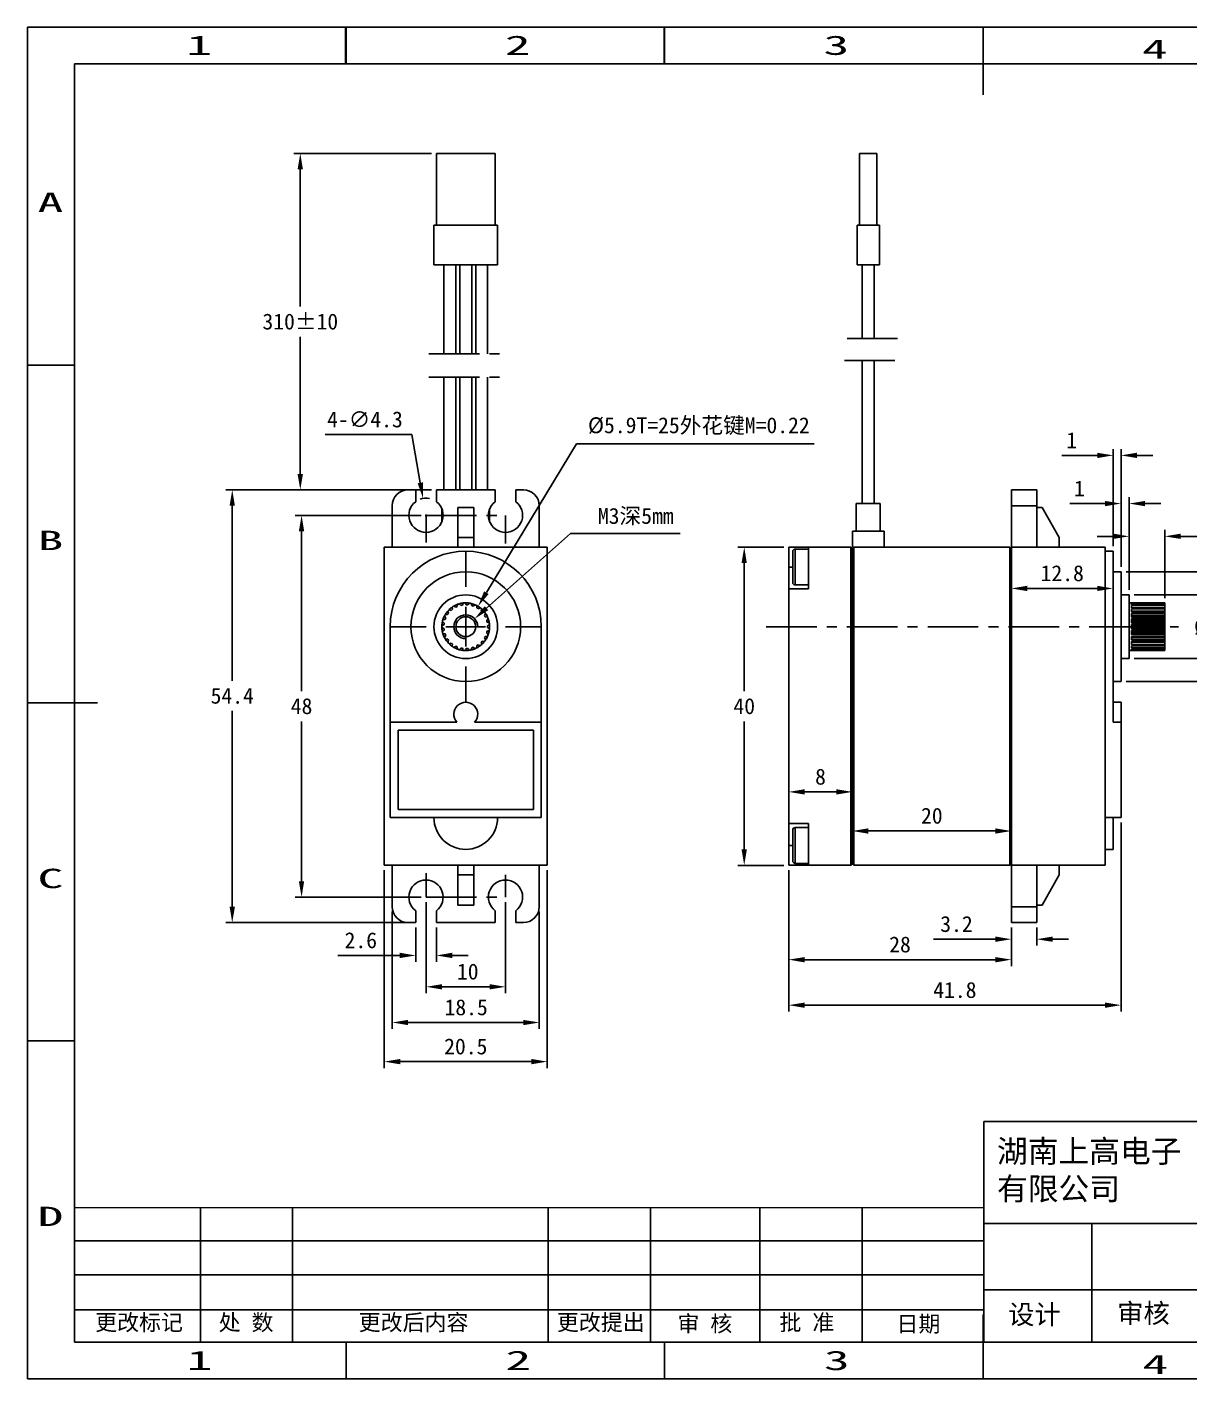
# Model space of a CAD drawing. Header units: millimetres. Extents: x 359 to 599, y 49 to 219.
# Drawn here: x 358.9 to 505.2, y 49.4 to 219.4 of the extents above; entities that cross this region are included whole.
import ezdxf
from ezdxf.enums import TextEntityAlignment as Align

# ---------------------------------------------------------------- set-up
doc = ezdxf.new("R2010")
doc.units = ezdxf.units.MM
doc.header["$PDSIZE"] = -1
doc.linetypes.add('CENTER', pattern=[10.16, 6.35, -1.27, 1.27, -1.27])
for name, color, linetype in [('中心线', 6, 'CENTER'), ('图框', 7, 'Continuous'), ('标注', 5, 'Continuous')]:
    doc.layers.add(name, color=color, linetype=linetype)
doc.styles.add('style1', font='', dxfattribs={"height": 3.5})
doc.styles.get('style1').set_extended_font_data('FangSong_GB2312')
doc.dimstyles.new('副本 Standard', dxfattribs={"dimtxt": 2, "dimasz": 2, "dimexe": 0.8, "dimexo": 0.625, "dimgap": 0.9, "dimtad": 1, "dimtih": 1, "dimtoh": 1, "dimdsep": 46, "dimtxsty": 'Standard', "dimcen": 0.09, "dimclrd": 5, "dimclre": 5, "dimadec": 3, "dimazin": 2, "dimtfac": 1, "dimtdec": 4, "dimtofl": 0, "dimtmove": 0, "dimatfit": 3, "dimfxl": 0, "dimtolj": 1, "dimtzin": 0, "dimarcsym": 0})

# ---------------------------------------------------------------- blocks, each defined once
blk = doc.blocks.new('SW_CENTERMARKSYMBOL_0')
at = {"layer": '图框', "color": 0}
for p, q in [((0, 5), (0, 9.4)), ((0, 0), (0, 2.5)), ((-5, 0), (-9.4, 0)), ((0, 0), (-2.5, 0)), ((0, 0), (0, -2.5)), ((0, 0), (2.5, 0)), ((5, 0), (9.4, 0)), ((0, -5), (0, -9.4))]:
    blk.add_line(p, q, dxfattribs=at)
blk = doc.blocks.new('*D105')
at = {"layer": 'Defpoints', "color": 0}
for p in [(496.53, 119.99), (454.73, 113.99), (496.53, 96.41)]:
    blk.add_point(p, dxfattribs=at)
at = {"layer": '标注', "color": 5, "lineweight": -2}
for p, q in [((496.53, 119.37), (496.53, 95.61)), ((454.73, 113.37), (454.73, 95.61)), ((456.73, 96.41), (494.53, 96.41))]:
    blk.add_line(p, q, dxfattribs=at)
at = {"layer": '标注', "color": 5}
for points in [[(456.73, 96.74), (456.73, 96.08), (454.73, 96.41)], [(494.53, 96.74), (494.53, 96.08), (496.53, 96.41)]]:
    blk.add_solid(points, dxfattribs=at)
at = {"layer": '标注', "color": 0, "insert": (475.63, 98.31), "char_height": 2, "attachment_point": 5}
blk.add_mtext('\\A1;41.8', dxfattribs=at)
blk = doc.blocks.new('*D84')
at = {"layer": 'Defpoints', "color": 0}
for p in [(454.73, 113.99), (482.73, 106.79), (454.73, 102.13)]:
    blk.add_point(p, dxfattribs=at)
at = {"layer": '标注', "color": 5, "lineweight": -2}
for p, q in [((454.73, 113.37), (454.73, 101.33)), ((482.73, 106.17), (482.73, 101.33)), ((480.73, 102.13), (456.73, 102.13))]:
    blk.add_line(p, q, dxfattribs=at)
at = {"layer": '标注', "color": 5}
for points in [[(456.73, 102.46), (456.73, 101.79), (454.73, 102.13)], [(480.73, 102.46), (480.73, 101.79), (482.73, 102.13)]]:
    blk.add_solid(points, dxfattribs=at)
at = {"layer": '标注', "color": 0, "insert": (468.73, 104.03), "char_height": 2, "attachment_point": 5}
blk.add_mtext('\\A1;28', dxfattribs=at)
blk = doc.blocks.new('*D85')
at = {"layer": 'Defpoints', "color": 0}
for p in [(482.73, 106.79), (485.93, 106.79), (482.73, 104.7)]:
    blk.add_point(p, dxfattribs=at)
at = {"layer": '标注', "color": 5, "lineweight": -2}
for p, q in [((482.73, 106.17), (482.73, 103.9)), ((485.93, 106.17), (485.93, 103.9)), ((480.73, 104.7), (472.93, 104.7)), ((487.93, 104.7), (489.93, 104.7))]:
    blk.add_line(p, q, dxfattribs=at)
at = {"layer": '标注', "color": 5}
for points in [[(480.73, 105.04), (480.73, 104.37), (482.73, 104.7)], [(487.93, 105.04), (487.93, 104.37), (485.93, 104.7)]]:
    blk.add_solid(points, dxfattribs=at)
at = {"layer": '标注', "color": 0, "insert": (475.83, 106.6), "char_height": 2, "attachment_point": 5}
blk.add_mtext('\\A1;3.2', dxfattribs=at)
blk = doc.blocks.new('*D86')
at = {"layer": 'Defpoints', "color": 0}
for p in [(454.73, 122.97), (462.73, 123.22), (462.73, 122.97)]:
    blk.add_point(p, dxfattribs=at)
at = {"layer": '标注', "color": 5, "lineweight": -2}
for p, q in [((454.73, 123.6), (454.73, 124.02)), ((456.73, 123.22), (460.73, 123.22)), ((462.73, 123.6), (462.73, 124.02))]:
    blk.add_line(p, q, dxfattribs=at)
at = {"layer": '标注', "color": 5}
for points in [[(456.73, 123.56), (456.73, 122.89), (454.73, 123.22)], [(460.73, 123.56), (460.73, 122.89), (462.73, 123.22)]]:
    blk.add_solid(points, dxfattribs=at)
at = {"layer": '标注', "color": 0, "insert": (458.73, 125.12), "char_height": 2, "attachment_point": 5}
blk.add_mtext('\\A1;8', dxfattribs=at)
blk = doc.blocks.new('*D87')
at = {"layer": 'Defpoints', "color": 0}
for p in [(462.73, 118.78), (482.73, 118.78), (482.73, 118.31)]:
    blk.add_point(p, dxfattribs=at)
at = {"layer": '标注', "color": 5, "lineweight": -2}
for p, q in [((462.73, 118.15), (462.73, 117.51)), ((464.73, 118.31), (480.73, 118.31)), ((482.73, 118.15), (482.73, 117.51))]:
    blk.add_line(p, q, dxfattribs=at)
at = {"layer": '标注', "color": 5}
for points in [[(464.73, 118.64), (464.73, 117.97), (462.73, 118.31)], [(480.73, 118.64), (480.73, 117.97), (482.73, 118.31)]]:
    blk.add_solid(points, dxfattribs=at)
at = {"layer": '标注', "color": 0, "insert": (472.73, 120.21), "char_height": 2, "attachment_point": 5}
blk.add_mtext('\\A1;20', dxfattribs=at)
blk = doc.blocks.new('*D88')
at = {"layer": 'Defpoints', "color": 0}
for p in [(482.73, 151.86), (495.53, 151.86), (482.73, 148.8)]:
    blk.add_point(p, dxfattribs=at)
at = {"layer": '标注', "color": 5, "lineweight": -2}
for p, q in [((482.73, 151.24), (482.73, 148)), ((495.53, 151.24), (495.53, 148)), ((493.53, 148.8), (484.73, 148.8))]:
    blk.add_line(p, q, dxfattribs=at)
at = {"layer": '标注', "color": 5}
for points in [[(484.73, 149.13), (484.73, 148.47), (482.73, 148.8)], [(493.53, 149.13), (493.53, 148.47), (495.53, 148.8)]]:
    blk.add_solid(points, dxfattribs=at)
at = {"layer": '标注', "color": 0, "insert": (489.13, 150.7), "char_height": 2, "attachment_point": 5}
blk.add_mtext('\\A1;12.8', dxfattribs=at)
blk = doc.blocks.new('*D89')
at = {"layer": 'Defpoints', "color": 0}
for p in [(409.12, 157.99), (393.47, 109.99), (409.12, 109.99)]:
    blk.add_point(p, dxfattribs=at)
at = {"layer": '标注', "color": 5, "lineweight": -2}
for p, q in [((408.49, 157.99), (392.67, 157.99)), ((393.47, 155.99), (393.47, 135.89)), ((393.47, 111.99), (393.47, 132.09)), ((408.49, 109.99), (392.67, 109.99))]:
    blk.add_line(p, q, dxfattribs=at)
at = {"layer": '标注', "color": 5}
for points in [[(393.13, 155.99), (393.8, 155.99), (393.47, 157.99)], [(393.13, 111.99), (393.8, 111.99), (393.47, 109.99)]]:
    blk.add_solid(points, dxfattribs=at)
at = {"layer": '标注', "color": 0, "insert": (393.47, 133.99), "char_height": 2, "attachment_point": 5}
blk.add_mtext('\\A1;48', dxfattribs=at)
blk = doc.blocks.new('*D90')
at = {"layer": 'Defpoints', "color": 0}
for p in [(407.82, 161.19), (384.75, 106.79), (407.82, 106.79)]:
    blk.add_point(p, dxfattribs=at)
at = {"layer": '标注', "color": 5, "lineweight": -2}
for p, q in [((407.19, 161.19), (383.95, 161.19)), ((384.75, 159.19), (384.75, 137.2)), ((384.75, 108.79), (384.75, 133.4)), ((407.19, 106.79), (383.95, 106.79))]:
    blk.add_line(p, q, dxfattribs=at)
at = {"layer": '标注', "color": 5}
for points in [[(384.42, 159.19), (385.09, 159.19), (384.75, 161.19)], [(384.42, 108.79), (385.09, 108.79), (384.75, 106.79)]]:
    blk.add_solid(points, dxfattribs=at)
at = {"layer": '标注', "color": 0, "insert": (384.75, 135.3), "char_height": 2, "attachment_point": 5}
blk.add_mtext('\\A1;54.4', dxfattribs=at)
blk = doc.blocks.new('*D91')
at = {"layer": 'Defpoints', "color": 0}
for p in [(409.12, 109.99), (419.12, 109.99), (419.12, 98.72)]:
    blk.add_point(p, dxfattribs=at)
at = {"layer": '标注', "color": 5, "lineweight": -2}
for p, q in [((409.12, 109.37), (409.12, 97.92)), ((419.12, 109.37), (419.12, 97.92)), ((411.12, 98.72), (417.12, 98.72))]:
    blk.add_line(p, q, dxfattribs=at)
at = {"layer": '标注', "color": 5}
for points in [[(411.12, 99.05), (411.12, 98.39), (409.12, 98.72)], [(417.12, 99.05), (417.12, 98.39), (419.12, 98.72)]]:
    blk.add_solid(points, dxfattribs=at)
at = {"layer": '标注', "color": 0, "insert": (414.37, 100.62), "char_height": 2, "attachment_point": 5}
blk.add_mtext('\\A1;10', dxfattribs=at)
blk = doc.blocks.new('*D92')
at = {"layer": 'Defpoints', "color": 0}
for p in [(407.82, 106.79), (410.42, 106.79), (407.82, 102.66)]:
    blk.add_point(p, dxfattribs=at)
at = {"layer": '标注', "color": 5, "lineweight": -2}
for p, q in [((407.82, 106.17), (407.82, 101.86)), ((410.42, 106.17), (410.42, 101.86)), ((405.82, 102.66), (398.02, 102.66)), ((412.42, 102.66), (414.42, 102.66))]:
    blk.add_line(p, q, dxfattribs=at)
at = {"layer": '标注', "color": 5}
for points in [[(405.82, 103), (405.82, 102.33), (407.82, 102.66)], [(412.42, 103), (412.42, 102.33), (410.42, 102.66)]]:
    blk.add_solid(points, dxfattribs=at)
at = {"layer": '标注', "color": 0, "insert": (400.92, 104.56), "char_height": 2, "attachment_point": 5}
blk.add_mtext('\\A1;2.6', dxfattribs=at)
blk = doc.blocks.new('*D93')
at = {"layer": 'Defpoints', "color": 0}
for p in [(404.87, 108.79), (423.37, 108.79), (423.37, 94.23)]:
    blk.add_point(p, dxfattribs=at)
at = {"layer": '标注', "color": 5, "lineweight": -2}
for p, q in [((404.87, 108.17), (404.87, 93.43)), ((423.37, 108.17), (423.37, 93.43)), ((406.87, 94.23), (421.37, 94.23))]:
    blk.add_line(p, q, dxfattribs=at)
at = {"layer": '标注', "color": 5}
for points in [[(406.87, 94.56), (406.87, 93.9), (404.87, 94.23)], [(421.37, 94.56), (421.37, 93.9), (423.37, 94.23)]]:
    blk.add_solid(points, dxfattribs=at)
at = {"layer": '标注', "color": 0, "insert": (414.17, 96.13), "char_height": 2, "attachment_point": 5}
blk.add_mtext('\\A1;18.5', dxfattribs=at)
blk = doc.blocks.new('*D94')
at = {"layer": 'Defpoints', "color": 0}
for p in [(403.87, 113.99), (424.37, 113.99), (424.37, 89.31)]:
    blk.add_point(p, dxfattribs=at)
at = {"layer": '标注', "color": 5, "lineweight": -2}
for p, q in [((403.87, 113.37), (403.87, 88.51)), ((424.37, 113.37), (424.37, 88.51)), ((405.87, 89.31), (422.37, 89.31))]:
    blk.add_line(p, q, dxfattribs=at)
at = {"layer": '标注', "color": 5}
for points in [[(405.87, 89.65), (405.87, 88.98), (403.87, 89.31)], [(422.37, 89.65), (422.37, 88.98), (424.37, 89.31)]]:
    blk.add_solid(points, dxfattribs=at)
at = {"layer": '标注', "color": 0, "insert": (414.12, 91.21), "char_height": 2, "attachment_point": 5}
blk.add_mtext('\\A1;20.5', dxfattribs=at)
blk = doc.blocks.new('*D95')
at = {"layer": 'Defpoints', "color": 0}
for p in [(410.42, 203.49), (393.31, 161.19), (410.42, 161.19)]:
    blk.add_point(p, dxfattribs=at)
at = {"layer": '标注', "color": 5, "lineweight": -2}
for p, q in [((409.79, 203.49), (392.51, 203.49)), ((393.31, 201.49), (393.31, 184.24)), ((393.31, 163.19), (393.31, 180.44)), ((409.79, 161.19), (392.51, 161.19))]:
    blk.add_line(p, q, dxfattribs=at)
at = {"layer": '标注', "color": 5}
for points in [[(392.97, 201.49), (393.64, 201.49), (393.31, 203.49)], [(392.97, 163.19), (393.64, 163.19), (393.31, 161.19)]]:
    blk.add_solid(points, dxfattribs=at)
at = {"layer": '标注', "color": 0, "insert": (393.31, 182.34), "char_height": 2, "attachment_point": 5}
blk.add_mtext('\\A1;310%%P10', dxfattribs=at)
blk = doc.blocks.new('*D96')
at = {"layer": 'Defpoints', "color": 0}
for p in [(408.75, 160.11), (409.49, 155.87)]:
    blk.add_point(p, dxfattribs=at)
at = {"layer": '标注', "color": 5, "lineweight": -2}
for p, q in [((396.44, 168.14), (407.34, 168.14)), ((407.34, 168.14), (408.4, 162.08)), ((409.12, 157.9), (409.12, 158.08)), ((409.03, 157.99), (409.21, 157.99))]:
    blk.add_line(p, q, dxfattribs=at)
blk.add_arc((409.12, 157.99), 2.15, 78.6527, 110.548, dxfattribs=at)
at = {"layer": '标注', "color": 5}
blk.add_solid([(408.73, 162.14), (408.07, 162.02), (408.75, 160.11)], dxfattribs=at)
at = {"layer": '标注', "color": 0, "insert": (401.44, 170.04), "char_height": 2, "attachment_point": 5}
blk.add_mtext('\\A1;4-∅4.3', dxfattribs=at)
blk = doc.blocks.new('*D97')
at = {"layer": 'Defpoints', "color": 0}
for p in [(495.53, 165.53), (495.53, 153.49), (496.53, 150.89)]:
    blk.add_point(p, dxfattribs=at)
at = {"layer": '标注', "color": 5, "lineweight": -2}
for p, q in [((493.53, 165.53), (489.07, 165.53)), ((495.53, 154.12), (495.53, 166.33)), ((496.53, 151.52), (496.53, 166.33)), ((498.53, 165.53), (500.53, 165.53))]:
    blk.add_line(p, q, dxfattribs=at)
at = {"layer": '标注', "color": 5}
for points in [[(493.53, 165.86), (493.53, 165.19), (495.53, 165.53)], [(498.53, 165.86), (498.53, 165.19), (496.53, 165.53)]]:
    blk.add_solid(points, dxfattribs=at)
at = {"layer": '标注', "color": 0, "insert": (490.3, 167.43), "char_height": 2, "attachment_point": 5}
blk.add_mtext('\\A1;1', dxfattribs=at)
blk = doc.blocks.new('*D98')
at = {"layer": 'Defpoints', "color": 0}
for p in [(496.53, 159.47), (496.53, 150.89), (497.53, 147.99)]:
    blk.add_point(p, dxfattribs=at)
at = {"layer": '标注', "color": 5, "lineweight": -2}
for p, q in [((496.53, 151.52), (496.53, 160.27)), ((497.53, 148.62), (497.53, 160.27)), ((494.53, 159.47), (490.07, 159.47)), ((499.53, 159.47), (501.53, 159.47))]:
    blk.add_line(p, q, dxfattribs=at)
at = {"layer": '标注', "color": 5}
for points in [[(494.53, 159.8), (494.53, 159.14), (496.53, 159.47)], [(499.53, 159.8), (499.53, 159.14), (497.53, 159.47)]]:
    blk.add_solid(points, dxfattribs=at)
at = {"layer": '标注', "color": 0, "insert": (491.3, 161.37), "char_height": 2, "attachment_point": 5}
blk.add_mtext('\\A1;1', dxfattribs=at)
blk = doc.blocks.new('*D99')
at = {"layer": 'Defpoints', "color": 0}
for p in [(502.03, 155.35), (497.53, 147.99), (502.03, 146.94)]:
    blk.add_point(p, dxfattribs=at)
at = {"layer": '标注', "color": 5, "lineweight": -2}
for p, q in [((495.53, 155.35), (493.53, 155.35)), ((497.53, 148.62), (497.53, 156.15)), ((502.03, 147.56), (502.03, 156.15)), ((504.03, 155.35), (511.83, 155.35))]:
    blk.add_line(p, q, dxfattribs=at)
at = {"layer": '标注', "color": 5}
for points in [[(495.53, 155.69), (495.53, 155.02), (497.53, 155.35)], [(504.03, 155.69), (504.03, 155.02), (502.03, 155.35)]]:
    blk.add_solid(points, dxfattribs=at)
at = {"layer": '标注', "color": 0, "insert": (508.93, 157.25), "char_height": 2, "attachment_point": 5}
blk.add_mtext('\\A1;4.5', dxfattribs=at)
blk = doc.blocks.new('*D100')
at = {"layer": 'Defpoints', "color": 0}
for p in [(415.24, 144.99), (413, 142.99)]:
    blk.add_point(p, dxfattribs=at)
at = {"layer": '标注', "color": 5, "lineweight": -2}
for p, q in [((427.27, 155.69), (416.73, 146.32)), ((441.07, 155.69), (427.27, 155.69)), ((414.03, 143.99), (414.21, 143.99)), ((414.12, 143.9), (414.12, 144.08))]:
    blk.add_line(p, q, dxfattribs=at)
at = {"layer": '标注', "color": 5}
blk.add_solid([(416.51, 146.57), (416.96, 146.07), (415.24, 144.99)], dxfattribs=at)
at = {"layer": '标注', "color": 0, "insert": (435.5, 157.82), "char_height": 2, "attachment_point": 5}
blk.add_mtext('\\A1;M3{\\fSimSun|b0|i0|c134|p2;深5mm}', dxfattribs=at)
blk = doc.blocks.new('*D101')
at = {"layer": 'Defpoints', "color": 0}
for p in [(415.67, 146.56), (412.57, 141.42)]:
    blk.add_point(p, dxfattribs=at)
at = {"layer": '标注', "color": 5, "lineweight": -2}
for p, q in [((428.04, 167), (416.71, 148.27)), ((457.93, 167), (428.04, 167)), ((414.03, 143.99), (414.21, 143.99)), ((414.12, 143.9), (414.12, 144.08))]:
    blk.add_line(p, q, dxfattribs=at)
blk.add_arc((414.12, 143.99), 3, 43.5527, 67.0924, dxfattribs=at)
at = {"layer": '标注', "color": 5}
blk.add_solid([(416.42, 148.44), (416.99, 148.1), (415.67, 146.56)], dxfattribs=at)
at = {"layer": '标注', "color": 0, "insert": (443.43, 169.2), "char_height": 2, "attachment_point": 5}
blk.add_mtext('\\A1;%%C{\\fSimSun|b0|i0|c134|p2;5.9T=25外花键M=0.22}', dxfattribs=at)
blk = doc.blocks.new('*D102')
at = {"layer": 'Defpoints', "color": 0}
for p in [(454.73, 153.99), (449.14, 113.99), (454.73, 113.99)]:
    blk.add_point(p, dxfattribs=at)
at = {"layer": '标注', "color": 5, "lineweight": -2}
for p, q in [((454.11, 153.99), (448.34, 153.99)), ((449.14, 151.99), (449.14, 135.89)), ((449.14, 115.99), (449.14, 132.09)), ((454.11, 113.99), (448.34, 113.99))]:
    blk.add_line(p, q, dxfattribs=at)
at = {"layer": '标注', "color": 5}
for points in [[(448.8, 151.99), (449.47, 151.99), (449.14, 153.99)], [(448.8, 115.99), (449.47, 115.99), (449.14, 113.99)]]:
    blk.add_solid(points, dxfattribs=at)
at = {"layer": '标注', "color": 0, "insert": (449.14, 133.99), "char_height": 2, "attachment_point": 5}
blk.add_mtext('\\A1;40', dxfattribs=at)
blk = doc.blocks.new('*D103')
at = {"layer": 'Defpoints', "color": 0}
for p in [(497.53, 147.99), (497.53, 139.99), (507.39, 139.99)]:
    blk.add_point(p, dxfattribs=at)
at = {"layer": '标注', "color": 5, "lineweight": -2}
for p, q in [((498.16, 147.99), (508.19, 147.99)), ((507.39, 145.99), (507.39, 145.89)), ((507.39, 141.99), (507.39, 142.09)), ((498.16, 139.99), (508.19, 139.99))]:
    blk.add_line(p, q, dxfattribs=at)
at = {"layer": '标注', "color": 5}
for points in [[(507.06, 145.99), (507.73, 145.99), (507.39, 147.99)], [(507.06, 141.99), (507.73, 141.99), (507.39, 139.99)]]:
    blk.add_solid(points, dxfattribs=at)
at = {"layer": '标注', "color": 0, "insert": (507.39, 143.99), "char_height": 2, "attachment_point": 5}
blk.add_mtext('\\A1;%%C8', dxfattribs=at)
blk = doc.blocks.new('*D104')
at = {"layer": 'Defpoints', "color": 0}
for p in [(496.53, 150.89), (496.53, 137.09), (515.76, 137.09)]:
    blk.add_point(p, dxfattribs=at)
at = {"layer": '标注', "color": 5, "lineweight": -2}
for p, q in [((497.16, 150.89), (516.56, 150.89)), ((515.76, 148.89), (515.76, 145.89)), ((515.76, 139.09), (515.76, 142.09)), ((497.16, 137.09), (516.56, 137.09))]:
    blk.add_line(p, q, dxfattribs=at)
at = {"layer": '标注', "color": 5}
for points in [[(515.42, 148.89), (516.09, 148.89), (515.76, 150.89)], [(515.42, 139.09), (516.09, 139.09), (515.76, 137.09)]]:
    blk.add_solid(points, dxfattribs=at)
at = {"layer": '标注', "color": 0, "insert": (515.76, 143.99), "char_height": 2, "attachment_point": 5}
blk.add_mtext('\\A1;%%C13.8', dxfattribs=at)

msp = doc.modelspace()

# ---------------------------------------------------------------- linework, layer by layer
at = {"color": 5, "linetype": 'Continuous'}
for p, q in [((359.006, 49.418), (359.006, 219.379)), ((359.006, 219.379), (599.379, 219.379)), ((399.006, 214.759), (399.006, 219.379)), ((399.068, 219.379), (399.068, 214.759)), ((439.068, 214.759), (439.068, 219.379)), ((439.13, 219.379), (439.13, 214.759)), ((479.192, 219.379), (479.192, 210.844)), ((358.944, 214.759), (359.006, 214.759)), ((359.006, 176.889), (364.934, 176.889)), ((359.006, 134.399), (367.812, 134.399)), ((359.006, 91.908), (364.934, 91.908)), ((479.254, 81.792), (514.046, 81.792)), ((380.742, 70.966), (380.742, 54.038)), ((392.323, 70.966), (392.323, 54.038)), ((424.488, 70.966), (424.488, 54.038)), ((437.366, 70.966), (437.366, 54.038)), ((451.109, 70.966), (451.109, 54.038)), ((463.987, 70.966), (463.987, 54.038)), ((479.254, 68.968), (538.498, 68.968)), ((492.851, 68.968), (492.851, 54.038)), ((364.834, 66.767), (479.154, 66.767)), ((364.834, 62.524), (479.154, 62.524)), ((479.254, 60.609), (591.285, 60.609)), ((364.934, 58.126), (479.154, 58.126)), ((479.192, 49.418), (479.192, 57.512)), ((399.068, 49.418), (399.068, 54.038)), ((439.13, 49.418), (439.13, 54.038)), ((359.006, 49.418), (599.379, 49.418))]:
    msp.add_line(p, q, dxfattribs=at)
at = {"color": 7, "linetype": 'Continuous'}
for p, q in [((364.934, 214.759), (364.934, 54.038)), ((364.934, 214.759), (591.285, 214.759)), ((479.254, 81.792), (479.254, 54.038)), ((364.934, 54.038), (591.285, 54.038))]:
    msp.add_line(p, q, dxfattribs=at)
at = {"color": 7, "linetype": 'Continuous', "lineweight": 25}
for p, q in [((410.419, 203.491), (417.819, 203.491)), ((410.419, 203.491), (410.419, 194.491)), ((417.819, 203.491), (417.819, 194.491)), ((463.635, 203.491), (463.635, 194.491)), ((465.835, 203.491), (463.635, 203.491)), ((465.835, 203.491), (465.835, 194.491)), ((410.119, 194.491), (410.119, 189.491)), ((410.119, 194.491), (418.119, 194.491)), ((418.119, 194.491), (418.119, 189.491)), ((466.135, 194.491), (463.335, 194.491)), ((463.335, 194.491), (463.335, 189.491)), ((466.135, 194.491), (466.135, 189.491)), ((410.119, 189.491), (418.119, 189.491)), ((411.369, 189.491), (411.369, 178.274)), ((412.869, 178.274), (412.869, 189.491)), ((413.369, 189.491), (413.369, 178.274)), ((414.869, 178.274), (414.869, 189.491)), ((415.369, 189.491), (415.369, 178.274)), ((416.869, 178.274), (416.869, 189.491)), ((466.135, 189.491), (463.335, 189.491)), ((463.985, 180.226), (463.985, 189.491)), ((465.485, 189.491), (465.485, 180.226)), ((463.985, 159.491), (463.985, 177.477)), ((465.485, 177.477), (465.485, 159.491)), ((411.369, 175.362), (411.369, 161.191)), ((412.869, 161.191), (412.869, 175.362)), ((413.369, 175.362), (413.369, 161.191)), ((414.869, 161.191), (414.869, 175.362)), ((415.369, 175.362), (415.369, 161.191)), ((416.869, 161.191), (416.869, 175.362)), ((407.819, 161.191), (406.869, 161.191)), ((407.819, 159.704), (407.819, 161.191)), ((410.419, 161.191), (410.419, 159.704)), ((417.819, 161.191), (410.419, 161.191)), ((417.819, 159.704), (417.819, 161.191)), ((420.419, 161.191), (420.419, 159.704)), ((421.369, 161.191), (420.419, 161.191)), ((485.935, 161.191), (482.735, 161.191)), ((482.735, 161.191), (482.735, 159.191)), ((485.935, 159.191), (485.935, 161.191)), ((404.869, 159.191), (404.869, 153.991)), ((411.119, 158.78), (411.119, 157.202)), ((413.119, 155.184), (413.119, 158.991)), ((413.119, 158.991), (415.119, 158.991)), ((415.119, 155.184), (415.119, 158.991)), ((417.119, 158.78), (417.119, 157.202)), ((423.369, 153.991), (423.369, 159.191)), ((466.235, 159.491), (463.235, 159.491)), ((463.235, 159.491), (463.235, 155.991)), ((466.235, 159.491), (466.235, 155.991)), ((482.735, 159.191), (485.935, 159.191)), ((482.735, 153.991), (482.735, 159.191)), ((485.935, 153.991), (485.935, 159.191)), ((486.591, 158.991), (485.935, 158.991)), ((488.735, 155.184), (486.591, 158.991)), ((415.119, 155.184), (413.119, 155.184)), ((413.119, 155.184), (413.119, 153.991)), ((415.119, 153.991), (415.119, 155.184)), ((466.735, 155.991), (462.735, 155.991)), ((462.735, 155.991), (462.735, 153.991)), ((466.735, 155.991), (466.735, 153.991)), ((488.735, 153.991), (488.735, 155.184)), ((403.869, 153.991), (403.869, 113.991)), ((424.369, 153.991), (403.869, 153.991)), ((424.369, 113.991), (424.369, 153.991)), ((457.235, 153.991), (454.735, 153.991)), ((454.735, 151.491), (454.735, 153.991)), ((455.235, 153.441), (455.235, 149.541)), ((455.535, 153.741), (457.235, 153.741)), ((462.535, 153.991), (457.235, 153.991)), ((457.235, 153.991), (457.235, 148.741)), ((462.535, 153.991), (462.535, 113.991)), ((462.735, 153.791), (462.535, 153.991)), ((462.735, 153.791), (462.935, 153.991)), ((462.935, 153.991), (462.735, 153.991)), ((462.735, 114.191), (462.735, 153.791)), ((462.935, 113.991), (462.935, 153.991)), ((482.535, 153.991), (462.935, 153.991)), ((482.535, 153.991), (482.535, 113.991)), ((482.735, 153.791), (482.535, 153.991)), ((494.535, 153.991), (482.735, 153.991)), ((482.735, 113.991), (482.735, 153.991)), ((494.535, 113.991), (494.535, 153.991)), ((494.535, 153.491), (495.535, 153.491)), ((495.535, 143.991), (495.535, 153.491)), ((454.735, 148.741), (454.735, 151.491)), ((495.535, 150.891), (496.535, 150.891)), ((496.535, 137.091), (496.535, 150.891)), ((457.235, 148.741), (454.735, 148.741)), ((454.735, 119.241), (454.735, 148.741)), ((457.235, 149.241), (455.535, 149.241)), ((496.535, 147.991), (497.535, 147.991)), ((497.535, 139.991), (497.535, 147.991)), ((412.449, 146.176), (412.412, 146.458)), ((412.614, 146.586), (412.854, 146.433)), ((413.044, 146.522), (413.079, 146.805)), ((413.307, 146.879), (413.501, 146.671)), ((413.708, 146.71), (413.811, 146.975)), ((414.051, 146.99), (414.187, 146.74)), ((414.397, 146.727), (414.563, 146.958)), ((414.799, 146.913), (414.868, 146.637)), ((415.068, 146.572), (415.287, 146.755)), ((415.504, 146.652), (415.503, 146.368)), ((415.681, 146.255), (415.938, 146.377)), ((416.122, 146.224), (416.05, 145.949)), ((497.535, 146.991), (497.835, 146.991)), ((497.835, 146.958), (497.835, 146.991)), ((497.835, 146.99), (502.035, 146.99)), ((497.835, 146.958), (502.035, 146.958)), ((497.835, 146.755), (497.835, 146.913)), ((497.835, 146.913), (502.035, 146.913)), ((497.835, 146.755), (502.035, 146.755)), ((497.835, 146.377), (497.835, 146.652)), ((497.835, 146.652), (502.035, 146.652)), ((497.835, 146.377), (502.035, 146.377)), ((497.835, 145.85), (497.835, 146.224)), ((497.835, 146.224), (502.035, 146.224)), ((502.035, 146.99), (502.035, 146.958)), ((502.035, 146.913), (502.035, 146.958)), ((502.035, 146.913), (502.035, 146.755)), ((502.035, 146.652), (502.035, 146.755)), ((502.035, 146.652), (502.035, 146.377)), ((502.035, 146.224), (502.035, 146.377)), ((502.035, 146.224), (502.035, 145.949)), ((411.406, 144.44), (411.186, 144.62)), ((411.246, 144.853), (411.525, 144.905)), ((411.603, 145.101), (411.435, 145.33)), ((411.55, 145.54), (411.834, 145.521)), ((411.958, 145.691), (411.852, 145.956)), ((412.016, 146.131), (412.286, 146.041)), ((416.194, 145.796), (416.474, 145.85)), ((416.615, 145.656), (416.477, 145.407)), ((416.578, 145.223), (416.862, 145.206)), ((416.95, 144.983), (416.755, 144.776)), ((416.807, 144.573), (417.078, 144.486)), ((497.835, 145.949), (502.035, 145.949)), ((497.835, 145.85), (502.035, 145.85)), ((497.835, 145.206), (497.835, 145.656)), ((497.835, 145.656), (502.035, 145.656)), ((497.835, 145.407), (502.035, 145.407)), ((497.835, 145.223), (502.035, 145.223)), ((497.835, 145.206), (502.035, 145.206)), ((497.835, 144.486), (497.835, 144.983)), ((497.835, 144.983), (502.035, 144.983)), ((497.835, 144.776), (502.035, 144.776)), ((497.835, 144.573), (502.035, 144.573)), ((497.835, 144.486), (502.035, 144.486)), ((502.035, 145.949), (502.035, 145.85)), ((502.035, 145.656), (502.035, 145.85)), ((502.035, 145.656), (502.035, 145.407)), ((502.035, 145.407), (502.035, 145.223)), ((502.035, 145.223), (502.035, 145.206)), ((502.035, 144.983), (502.035, 145.206)), ((502.035, 144.983), (502.035, 144.776)), ((502.035, 144.776), (502.035, 144.573)), ((502.035, 144.573), (502.035, 144.486)), ((502.035, 144.248), (502.035, 144.486)), ((404.619, 143.991), (404.619, 131.991)), ((411.122, 144.111), (411.38, 144.231)), ((411.38, 143.751), (411.122, 143.871)), ((411.186, 143.362), (411.406, 143.542)), ((411.525, 143.077), (411.246, 143.129)), ((411.435, 142.652), (411.603, 142.882)), ((416.862, 142.776), (416.578, 142.759)), ((416.755, 143.206), (416.95, 142.999)), ((417.078, 143.496), (416.807, 143.41)), ((417.108, 144.248), (416.867, 144.096)), ((416.867, 143.886), (417.108, 143.734)), ((423.619, 131.991), (423.619, 143.991)), ((494.535, 143.991), (495.535, 143.991)), ((495.535, 131.991), (495.535, 143.991)), ((497.835, 143.734), (497.835, 144.248)), ((497.835, 144.248), (502.035, 144.248)), ((497.835, 144.096), (502.035, 144.096)), ((497.835, 143.886), (502.035, 143.886)), ((497.835, 143.734), (502.035, 143.734)), ((497.835, 142.999), (497.835, 143.496)), ((497.835, 143.496), (502.035, 143.496)), ((497.835, 143.41), (502.035, 143.41)), ((497.835, 143.206), (502.035, 143.206)), ((497.835, 142.999), (502.035, 142.999)), ((497.835, 142.326), (497.835, 142.776)), ((497.835, 142.776), (502.035, 142.776)), ((502.035, 144.248), (502.035, 144.096)), ((502.035, 144.096), (502.035, 143.886)), ((502.035, 143.886), (502.035, 143.734)), ((502.035, 143.496), (502.035, 143.734)), ((502.035, 143.496), (502.035, 143.41)), ((502.035, 143.41), (502.035, 143.206)), ((502.035, 143.206), (502.035, 142.999)), ((502.035, 142.776), (502.035, 142.999)), ((502.035, 142.776), (502.035, 142.759)), ((411.834, 142.461), (411.55, 142.442)), ((411.852, 142.027), (411.958, 142.291)), ((412.286, 141.941), (412.016, 141.852)), ((412.412, 141.524), (412.449, 141.807)), ((412.854, 141.549), (412.614, 141.396)), ((413.079, 141.177), (413.044, 141.46)), ((413.501, 141.312), (413.307, 141.103)), ((413.811, 141.007), (413.708, 141.272)), ((414.187, 141.242), (414.051, 140.992)), ((414.563, 141.024), (414.397, 141.255)), ((414.868, 141.345), (414.799, 141.069)), ((415.287, 141.228), (415.068, 141.41)), ((415.503, 141.615), (415.504, 141.33)), ((415.938, 141.605), (415.681, 141.727)), ((416.05, 142.033), (416.122, 141.758)), ((416.474, 142.132), (416.194, 142.187)), ((416.477, 142.575), (416.615, 142.326)), ((497.835, 142.759), (502.035, 142.759)), ((497.835, 142.575), (502.035, 142.575)), ((497.835, 142.326), (502.035, 142.326)), ((497.835, 141.758), (497.835, 142.132)), ((497.835, 142.132), (502.035, 142.132)), ((497.835, 142.033), (502.035, 142.033)), ((497.835, 141.758), (502.035, 141.758)), ((497.835, 141.33), (497.835, 141.605)), ((497.835, 141.605), (502.035, 141.605)), ((497.835, 141.33), (502.035, 141.33)), ((497.835, 141.069), (497.835, 141.228)), ((497.835, 141.228), (502.035, 141.228)), ((497.835, 141.069), (502.035, 141.069)), ((502.035, 142.759), (502.035, 142.575)), ((502.035, 142.575), (502.035, 142.326)), ((502.035, 142.132), (502.035, 142.326)), ((502.035, 142.132), (502.035, 142.033)), ((502.035, 142.033), (502.035, 141.758)), ((502.035, 141.605), (502.035, 141.758)), ((502.035, 141.605), (502.035, 141.33)), ((502.035, 141.228), (502.035, 141.33)), ((502.035, 141.228), (502.035, 141.069)), ((502.035, 141.024), (502.035, 141.069)), ((497.535, 139.991), (496.535, 139.991)), ((497.835, 140.991), (497.535, 140.991)), ((497.835, 140.991), (497.835, 141.024)), ((497.835, 141.024), (502.035, 141.024)), ((497.835, 140.992), (502.035, 140.992)), ((502.035, 141.024), (502.035, 140.992)), ((496.535, 137.091), (495.535, 137.091)), ((495.535, 134.491), (496.535, 134.491)), ((496.535, 131.991), (496.535, 134.491)), ((404.619, 131.991), (404.619, 119.991)), ((413.001, 131.991), (404.619, 131.991)), ((422.619, 130.991), (405.619, 130.991)), ((405.619, 130.991), (405.619, 120.991)), ((423.619, 131.991), (415.237, 131.991)), ((422.619, 120.991), (422.619, 130.991)), ((423.619, 119.991), (423.619, 131.991)), ((496.535, 131.991), (495.535, 131.991)), ((496.535, 119.991), (496.535, 131.991)), ((405.619, 120.991), (422.619, 120.991)), ((404.619, 119.991), (423.619, 119.991)), ((457.235, 119.241), (454.735, 119.241)), ((454.735, 116.491), (454.735, 119.241)), ((457.235, 119.241), (457.235, 113.991)), ((494.535, 119.991), (496.535, 119.991)), ((495.535, 115.991), (495.535, 119.991)), ((455.235, 118.441), (455.235, 114.541)), ((455.535, 118.741), (457.235, 118.741)), ((454.735, 113.991), (454.735, 116.491)), ((495.535, 115.991), (494.535, 115.991)), ((403.869, 113.991), (424.369, 113.991)), ((404.869, 113.991), (404.869, 108.791)), ((413.119, 113.991), (413.119, 112.798)), ((415.119, 112.798), (415.119, 113.991)), ((423.369, 108.791), (423.369, 113.991)), ((457.235, 113.991), (454.735, 113.991)), ((457.235, 114.241), (455.535, 114.241)), ((462.535, 113.991), (457.235, 113.991)), ((462.535, 113.991), (462.735, 114.191)), ((462.735, 114.191), (462.935, 113.991)), ((482.535, 113.991), (462.935, 113.991)), ((482.735, 114.191), (482.535, 113.991)), ((494.535, 113.991), (482.735, 113.991)), ((482.735, 108.791), (482.735, 113.991)), ((485.935, 108.791), (485.935, 113.991)), ((488.735, 112.798), (488.735, 113.991)), ((413.119, 112.798), (415.119, 112.798)), ((413.119, 108.991), (413.119, 112.798)), ((415.119, 108.991), (415.119, 112.798)), ((486.591, 108.991), (488.735, 112.798)), ((413.119, 108.991), (415.119, 108.991)), ((485.935, 108.791), (482.735, 108.791)), ((482.735, 108.791), (482.735, 106.791)), ((486.591, 108.991), (485.935, 108.991)), ((485.935, 106.791), (485.935, 108.791)), ((407.819, 106.791), (407.819, 108.279)), ((410.419, 108.279), (410.419, 106.791)), ((417.819, 106.791), (417.819, 108.279)), ((420.419, 108.279), (420.419, 106.791)), ((406.869, 106.791), (407.819, 106.791)), ((410.419, 106.791), (417.819, 106.791)), ((420.419, 106.791), (421.369, 106.791)), ((482.735, 106.791), (485.935, 106.791))]:
    msp.add_line(p, q, dxfattribs=at)
at = {"color": 8, "linetype": 'Continuous', "lineweight": 25}
for p, q in [((455.535, 149.241), (455.535, 153.741)), ((455.235, 151.491), (454.735, 151.491)), ((455.535, 114.241), (455.535, 118.741)), ((455.235, 116.491), (454.735, 116.491))]:
    msp.add_line(p, q, dxfattribs=at)
for p, q in [((364.934, 98.719), (364.934, 54.038)), ((364.934, 54.038), (425.989, 54.038)), ((425.989, 54.038), (478.839, 54.038))]:
    msp.add_line(p, q)
at = {"color": 7, "linetype": 'Continuous', "lineweight": 25}
for radius in [6.9, 4, 1.25]:
    msp.add_circle((414.119, 143.991), radius, dxfattribs=at)
for centre, radius, start, end in [((406.869, 159.191), 2, 90, 180), ((421.369, 159.191), 2, 0, 90), ((409.119, 157.991), 2.15, 127.20374, 52.79626), ((419.119, 157.991), 2.15, 127.20374, 52.79626), ((414.119, 143.991), 9.5, 0, 180), ((455.535, 153.441), 0.3, 90, 180), ((455.535, 149.541), 0.3, 180, 270), ((414.119, 143.991), 3, 124.69244, 134.50756), ((414.119, 143.991), 2.75, 127.40673, 131.79327), ((414.119, 143.991), 3, 120.10756, 124.69244), ((414.119, 143.991), 3, 110.29244, 120.10756), ((414.119, 143.991), 2.75, 113.00673, 117.39327), ((414.119, 143.991), 3, 105.70756, 110.29244), ((414.119, 143.991), 3, 95.89244, 105.70756), ((414.119, 143.991), 2.75, 98.60673, 102.99327), ((414.119, 143.991), 3, 91.30756, 95.89244), ((414.119, 143.991), 3, 81.49244, 91.30756), ((414.119, 143.991), 2.75, 84.20673, 88.59327), ((414.119, 143.991), 3, 76.90756, 81.49244), ((414.119, 143.991), 3, 67.09244, 76.90756), ((414.119, 143.991), 2.75, 69.80673, 74.19327), ((414.119, 143.991), 3, 62.50756, 67.09244), ((414.119, 143.991), 2.75, 55.40673, 59.79327), ((414.119, 143.991), 3, 52.69244, 62.50756), ((414.119, 143.991), 3, 48.10756, 52.69244), ((414.119, 143.991), 3, 38.29244, 48.10756), ((414.119, 143.991), 3, 167.89244, 177.70756), ((414.119, 143.991), 3, 163.30756, 167.89244), ((414.119, 143.991), 3, 153.49244, 163.30756), ((414.119, 143.991), 3, 148.90756, 153.49244), ((414.119, 143.991), 2.75, 156.20673, 160.59327), ((414.119, 143.991), 3, 139.09244, 148.90756), ((414.119, 143.991), 2.75, 141.80673, 146.19327), ((414.119, 143.991), 3, 134.50756, 139.09244), ((414.119, 143.991), 1.5, 0, 270), ((414.119, 143.991), 2.75, 41.00673, 45.39327), ((414.119, 143.991), 3, 33.70756, 38.29244), ((414.119, 143.991), 2.75, 26.60673, 30.99327), ((414.119, 143.991), 3, 23.89244, 33.70756), ((414.119, 143.991), 2.75, 12.20673, 16.59327), ((414.119, 143.991), 3, 19.30756, 23.89244), ((414.119, 143.991), 3, 9.49244, 19.30756), ((414.119, 143.991), 3, 4.90756, 9.49244), ((414.119, 143.991), 3, 177.70756, 182.29244), ((414.119, 143.991), 3, 182.29244, 192.10756), ((414.119, 143.991), 3, 192.10756, 196.69244), ((414.119, 143.991), 3, 196.69244, 206.50756), ((414.119, 143.991), 2.75, 170.60673, 174.99327), ((414.119, 143.991), 2.75, 185.00673, 189.39327), ((414.119, 143.991), 2.75, 199.40673, 203.79327), ((414.119, 143.991), 3, 326.29244, 336.10756), ((414.119, 143.991), 2.75, 343.40673, 347.79327), ((414.119, 143.991), 3, 336.10756, 340.69244), ((414.119, 143.991), 2.75, 357.80673, 2.19327), ((414.119, 143.991), 3, 340.69244, 350.50756), ((414.119, 143.991), 3, 350.50756, 355.09244), ((414.119, 143.991), 3, 355.09244, 4.90756), ((414.119, 143.991), 3, 206.50756, 211.09244), ((414.119, 143.991), 3, 211.09244, 220.90756), ((414.119, 143.991), 2.75, 213.80673, 218.19327), ((414.119, 143.991), 3, 220.90756, 225.49244), ((414.119, 143.991), 3, 225.49244, 235.30756), ((414.119, 143.991), 2.75, 228.20673, 232.59327), ((414.119, 143.991), 3, 235.30756, 239.89244), ((414.119, 143.991), 3, 239.89244, 249.70756), ((414.119, 143.991), 2.75, 242.60673, 246.99327), ((414.119, 143.991), 3, 249.70756, 254.29244), ((414.119, 143.991), 3, 254.29244, 264.10756), ((414.119, 143.991), 2.75, 257.00673, 261.39327), ((414.119, 143.991), 2.75, 271.40673, 275.79327), ((414.119, 143.991), 3, 278.50756, 283.09244), ((414.119, 143.991), 3, 283.09244, 292.90756), ((414.119, 143.991), 2.75, 285.80673, 290.19327), ((414.119, 143.991), 3, 292.90756, 297.49244), ((414.119, 143.991), 2.75, 300.20673, 304.59327), ((414.119, 143.991), 3, 297.49244, 307.30756), ((414.119, 143.991), 3, 307.30756, 311.89244), ((414.119, 143.991), 2.75, 314.60673, 318.99327), ((414.119, 143.991), 3, 311.89244, 321.70756), ((414.119, 143.991), 3, 321.70756, 326.29244), ((414.119, 143.991), 2.75, 329.00673, 333.39327), ((414.119, 143.991), 3, 264.10756, 268.69244), ((414.119, 143.991), 3, 268.69244, 278.50756), ((414.119, 132.991), 1.5, 318.18969, 221.81031), ((414.119, 119.991), 4, 180, 0), ((455.535, 118.441), 0.3, 90, 180), ((455.535, 114.541), 0.3, 180, 270), ((409.119, 109.991), 2.15, 307.20374, 232.79626), ((419.119, 109.991), 2.15, 307.20374, 232.79626), ((406.869, 108.791), 2, 180, 270), ((421.369, 108.791), 2, 270, 0)]:
    msp.add_arc(centre, radius, start, end, dxfattribs=at)
at = {"layer": '中心线'}
for p, q in [((462.075, 180.226), (469.068, 180.226)), ((409.477, 178.274), (419.13, 178.274)), ((461.731, 177.477), (468.953, 177.477)), ((409.477, 175.362), (419.039, 175.362)), ((409.119, 157.991), (419.119, 157.991)), ((409.119, 157.991), (409.119, 154.576)), ((419.119, 157.991), (419.119, 154.456)), ((451.899, 143.991), (503.758, 143.991)), ((409.119, 109.991), (409.119, 113.02)), ((419.119, 109.991), (419.119, 112.792)), ((409.119, 109.991), (419.119, 109.991))]:
    msp.add_line(p, q, dxfattribs=at)
at = {"layer": '标注', "color": 0, "lineweight": 13}
msp.add_line((364.834, 70.966), (479.154, 70.966), dxfattribs=at)

# ---------------------------------------------------------------- block references
at = {"layer": '中心线', "rotation": 90}
msp.add_blockref('SW_CENTERMARKSYMBOL_0', (414.119, 143.991), dxfattribs=at)

# ---------------------------------------------------------------- texts
at = {"color": 5, "linetype": 'Continuous'}
for s, width, p, p2 in [('1', 3.99672, (378.975, 215.876), (382.212, 215.876)), ('2', 1.99836, (419.037, 215.876), (422.274, 215.876)), ('3', 1.99836, (459.099, 215.876), (462.337, 215.876)), ('4', 1.99836, (499.161, 215.385), (502.399, 215.385)), ('A', 1.99836, (360.268, 196.11), (363.506, 196.11)), ('B', 1.99836, (360.268, 153.62), (363.506, 153.62)), ('C', 1.99836, (360.268, 111.13), (363.506, 111.13)), ('D', 1.99836, (360.268, 68.64), (363.506, 68.64)), ('1', 3.99672, (379.037, 50.535), (382.274, 50.535)), ('2', 1.99836, (419.099, 50.535), (422.337, 50.535)), ('3', 1.99836, (459.161, 50.535), (462.399, 50.535)), ('4', 1.99836, (499.223, 50.044), (502.461, 50.044))]:
    msp.add_text(s, height=2.43, dxfattribs=dict(at, width=width)).set_placement(p, p2, align=Align.FIT)
at = {"color": 0, "lineweight": 13, "char_height": 2.025, "attachment_point": 1, "style": 'style1'}
for s, insert, width in [('更改标记', (367.506, 57.543), 18.22758), ('处 数', (383.042, 57.543), 18.22758), ('更改后内容', (400.652, 57.543), 19.00001), ('更改提出', (425.581, 57.543), 16.68272), ('批 准', (453.563, 57.543), 12.97507), ('{\\H1.2x;设计}', (482.327, 58.747), 12.97507), ('{\\H1.2x;审核}', (496.034, 58.89), 12.97507), ('审 核', (440.734, 57.388), 12.97507), ('日期', (468.279, 57.353), 12.97507)]:
    msp.add_mtext(s, dxfattribs=dict(at, insert=insert, width=width))
at = {"layer": '标注', "color": 0, "lineweight": 13, "insert": (480.923, 79.471), "char_height": 2.835, "width": 25.32269, "attachment_point": 1}
msp.add_mtext('{\\fSimSun|b0|i0|c134|p2;湖南上高电子 有限公司}', dxfattribs=at)

# ---------------------------------------------------------------- dimensions: what is measured, and where the dimension line sits
at = {"layer": '标注', "color": 0}
dim = msp.add_linear_dim(base=(393.307, 161.191), p1=(410.419, 203.491), p2=(410.419, 161.191), angle=90, text='310%%P10', dimstyle='副本 Standard', dxfattribs=at)
dim.commit()
dim.dimension.update_dxf_attribs({"geometry": '*D95', "text_midpoint": (393.307, 182.341)})
for p1, p2, text, picture, middle in [((409.492, 155.874), (408.747, 160.109), '4-<>', '*D96', (401.435, 168.138)), ((412.567, 141.424), (415.672, 146.558), '%%C{\\fSimSun|b0|i0|c134|p2;5.9T=25外花键M=0.22}', '*D101', (443.435, 167.001)), ((412.999, 142.994), (415.24, 144.988), 'M3{\\fSimSun|b0|i0|c134|p2;深5mm}', '*D100', (435.497, 155.688))]:
    dim = msp.add_diameter_dim_2p(p1=p1, p2=p2, text=text, dimstyle='副本 Standard', dxfattribs=at)
    dim.commit()
    dim.dimension.update_dxf_attribs({"geometry": picture, "text_midpoint": middle, "dimtype": 163})
for base, p1, p2, picture, middle in [((495.535, 165.526), (496.535, 150.891), (495.535, 153.491), '*D97', (490.301, 167.426)), ((496.535, 159.47), (497.535, 147.991), (496.535, 150.891), '*D98', (491.301, 161.37)), ((502.035, 155.352), (497.535, 147.991), (502.035, 146.936), '*D99', (508.935, 157.252)), ((482.735, 148.801), (495.535, 151.863), (482.735, 151.863), '*D88', (489.135, 150.701)), ((462.735, 123.223), (454.735, 122.972), (462.735, 122.972), '*D86', (458.735, 125.123)), ((482.735, 118.306), (462.735, 118.776), (482.735, 118.776), '*D87', (472.735, 120.206)), ((407.819, 102.665), (410.419, 106.791), (407.819, 106.791), '*D92', (400.919, 104.565))]:
    dim = msp.add_linear_dim(base=base, p1=p1, p2=p2, dimstyle='副本 Standard', dxfattribs=at)
    dim.commit()
    dim.dimension.update_dxf_attribs({"geometry": picture, "text_midpoint": middle})
for base, p1, p2, picture, middle in [((384.754, 106.791), (407.819, 161.191), (407.819, 106.791), '*D90', (384.754, 135.301)), ((393.466, 109.991), (409.119, 157.991), (409.119, 109.991), '*D89', (393.466, 133.991)), ((449.138, 113.991), (454.735, 153.991), (454.735, 113.991), '*D102', (449.138, 133.991))]:
    dim = msp.add_linear_dim(base=base, p1=p1, p2=p2, angle=90, dimstyle='副本 Standard', dxfattribs=at)
    dim.commit()
    dim.dimension.update_dxf_attribs({"geometry": picture, "text_midpoint": middle, "dimtype": 160})
for base, p1, p2, picture, middle in [((515.758, 137.091), (496.535, 150.891), (496.535, 137.091), '*D104', (515.758, 143.991)), ((507.395, 139.991), (497.535, 147.991), (497.535, 139.991), '*D103', (507.395, 143.991))]:
    dim = msp.add_linear_dim(base=base, p1=p1, p2=p2, angle=90, text='%%C<>', dimstyle='副本 Standard', dxfattribs=at)
    dim.commit()
    dim.dimension.update_dxf_attribs({"geometry": picture, "text_midpoint": middle, "dimtype": 160})
for base, p1, p2, picture, middle in [((496.535, 96.409), (454.735, 113.991), (496.535, 119.991), '*D105', (475.635, 96.409)), ((424.369, 89.312), (403.869, 113.991), (424.369, 113.991), '*D94', (414.119, 89.312)), ((454.735, 102.127), (482.735, 106.791), (454.735, 113.991), '*D84', (468.735, 102.127)), ((423.369, 94.23), (404.869, 108.791), (423.369, 108.791), '*D93', (414.17, 94.23)), ((419.119, 98.721), (409.119, 109.991), (419.119, 109.991), '*D91', (414.369, 98.721)), ((482.735, 104.702), (485.935, 106.791), (482.735, 106.791), '*D85', (475.835, 104.702))]:
    dim = msp.add_linear_dim(base=base, p1=p1, p2=p2, dimstyle='副本 Standard', dxfattribs=at)
    dim.commit()
    dim.dimension.update_dxf_attribs({"geometry": picture, "text_midpoint": middle, "dimtype": 160})

doc.saveas('drawing.dxf')
